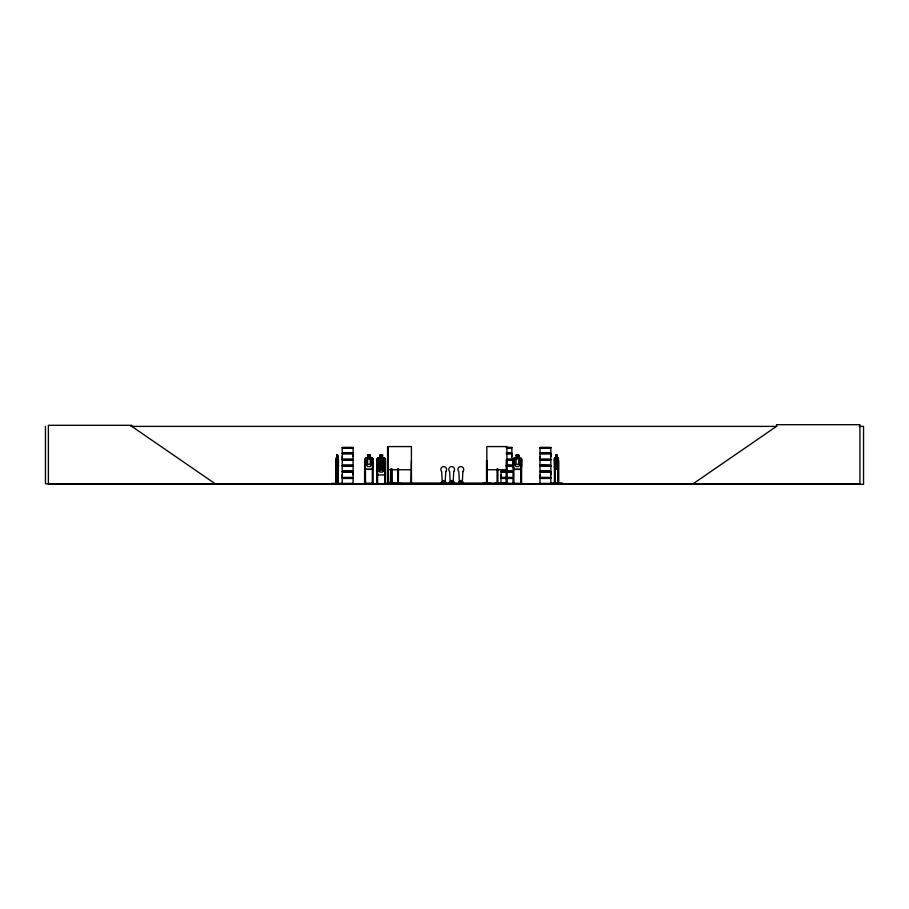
<?xml version="1.0" encoding="UTF-8"?>
<svg xmlns="http://www.w3.org/2000/svg" width="909" height="909" viewBox="0 0 909 909"><rect width="100%" height="100%" fill="white"/><g stroke="black" fill="none" stroke-linecap="round" stroke-linejoin="round"><path stroke-width="1.36" d="M342.238 477.384L342.238 472.055L353.078 472.055L353.067 477.384L342.238 477.384L342.25 474.725M342.238 459.159L342.238 453.841L353.078 453.841L353.067 459.159L342.238 459.159L342.25 456.5M353.067 474.725L353.067 472.055M353.067 456.5L353.067 453.841M511.847 477.384L501.007 477.384L501.018 474.725M511.835 456.5L511.835 453.841L506.427 453.841M540.003 477.384L540.003 472.055L550.843 472.055L550.831 477.384L540.003 477.384L540.014 474.725M540.003 459.159L540.003 453.841L550.843 453.841L550.831 459.159L540.003 459.159L540.014 456.5M550.831 474.725L550.831 472.055M550.831 456.5L550.831 453.841M443.467 481.35L443.637 480.838M460.533 480.918L460.67 480.793M331.535 483.804L353.09 483.599L353.067 478.452L342.238 478.452L342.238 483.588M331.671 483.815L342.42 483.747M451.341 481.191L452.012 481.191L451.58 480.759M461.102 481.35L460.533 481.27M500.961 483.781L501.007 478.452L511.847 478.452M554.785 469.305L557.956 469.305L557.831 457.909M557.865 469.396L558.319 466.567M338.057 464.272L337.659 466.556L336.921 466.556L336.921 458M482.724 483.383L490.53 483.349M550.649 483.338L562.432 483.383L539.969 483.804M558.285 483.747L558.296 468.828M388.166 483.747L388.234 446.58L411.402 446.58L411.436 483.815L411.447 482.974M335.966 483.815L336.375 457.909M460.772 481.361L461.102 480.918M381.303 461.727L381.132 461.068M385.496 466.567L384.518 469.396L377.826 469.396L376.94 466.567M384.45 474.862L385.405 472.101M385.496 472.112L384.518 474.952L377.826 474.952L376.94 472.112M495.416 483.747L498.53 483.702M498.53 483.383L495.428 483.383L510.756 483.747M500.916 483.656L511.847 483.588M557.978 469.396L554.751 469.396L554.342 458.92L554.763 457.909L555.763 457.909M554.376 458.965L554.842 457.909M555.763 455.057L555.808 458L555.047 458.954L555.717 466.556L556.978 466.556L557.649 464.272L556.978 458M376.94 464.476L377.849 463.454L379.792 463.454L379.792 460.602L382.644 460.602M377.042 464.51L377.894 463.556L384.45 463.556M512.994 483.815L513.13 458.92L514.039 457.909L515.982 457.909M441.865 483.133L441.899 481.929L441.035 483.815L441.342 483.133M441.24 483.804L446.183 483.815L445.899 481.929L445.728 483.44L444.74 483.804M445.989 483.77L444.456 483.781L445.899 483.44M449.83 483.133L449.853 481.929L448.955 483.804L449.296 483.133M449.591 483.793L450.432 483.793M450.694 483.793L449.523 483.44M449.614 483.77L453.864 483.44L453.864 481.929L453.375 483.804L452.421 483.781L453 483.793M453.841 481.929L453.625 483.804M459 483.133L458.67 481.929L458.466 483.804M458.693 483.44L459.522 483.793M461.954 483.804L462.533 483.77L461.704 483.804M462.863 483.133L462.215 483.815M462.499 483.815L463.033 481.929L462.67 483.133M463.351 483.793L458.204 483.804M539.969 465.374L550.843 465.647M693.044 483.815L776.491 426.389L776.491 424.696L859.925 424.696L859.925 483.815L45.45 483.815L45.45 426.389M379.894 463.556L378.462 464.499L378.462 469.817L379.894 472.101L382.553 472.101L383.973 469.817L383.973 464.499L382.553 463.556M442.194 483.611L441.558 483.44M459.261 483.815L459.818 483.815M539.946 483.611L540.014 478.452L550.843 478.452L550.843 483.588M130.76 426.389L776.922 426.389M859.289 426.389L863.55 426.389L863.55 484.304L48.382 484.304L48.382 425.298L131.828 425.298L131.828 426.389L215.263 483.815M342.227 447.421L353.09 447.421M506.427 447.41L511.847 447.421M539.991 447.421L550.843 447.421M506.427 447.637L511.847 447.626L511.835 452.773L506.427 452.773M342.25 447.955L353.067 447.955M506.427 447.944L511.835 447.955M540.014 447.955L550.831 447.955M342.159 453.137L353.147 453.137M506.427 453.137L511.915 453.137M539.923 453.137L550.911 453.137M342.159 453.466L353.147 453.466M506.427 453.466L511.915 453.466M539.923 453.466L550.911 453.466M557.103 457.909L557.103 455.057L555.683 455.057L555.717 458M336.83 455.148L337.659 455.148L338.057 458.954L338.103 483.815M367.645 455.148L370.304 455.148L370.304 458L371.724 458.954L371.724 464.272L370.304 466.556L367.645 466.556L366.213 464.272L366.213 458.954L367.645 458L367.543 455.057L370.395 455.057L370.395 457.909L372.236 457.909L373.247 458.909L373.247 466.567L372.27 469.396L365.577 469.396L364.691 466.567L364.691 458.92L365.6 457.909L367.543 457.909M382.553 455.148L379.894 455.148L379.894 458L378.462 458.954L378.462 464.272L379.894 466.556L382.553 466.556L383.973 464.272L383.973 458.954L382.553 458L382.644 455.057L379.792 455.057L379.792 457.909L377.849 457.909L376.94 458.92L376.633 483.338M516.085 455.148L518.744 455.148L518.744 458L520.164 458.954L520.164 464.272L518.744 466.556L516.085 466.556L514.653 464.272L514.653 458.954L516.085 458L515.982 455.057L518.834 455.057L518.834 457.909L520.675 457.909L521.686 458.909L521.686 466.567L520.709 469.396L514.017 469.396L513.13 466.567L513.233 458.965M555.717 455.148L557.058 455.148M337.523 455.625L337.523 456.579M336.262 457.909L336.944 457.909M337.591 457.909L338.455 458.954L338.478 466.567L338.114 469.396L336.25 469.396M382.644 457.909L384.484 457.909L385.496 458.909L385.496 483.815M556.922 457.909L557.967 457.909L558.444 458.909L558.399 483.815M336.273 458L338.193 458M365.645 458L372.201 458L373.156 458.954L373.156 483.815M377.894 458L384.45 458L385.405 458.954M514.085 458L520.641 458M554.785 458L557.956 458M336 458.92L336.262 483.815M558.365 458.909L557.887 457.909M336.921 458.954L337.659 458.954L337.659 464.272L336.921 464.272M556.978 458.954L555.717 458.954L555.717 464.272L556.978 464.272M506.427 459.159L511.847 459.159L511.847 453.841M342.159 459.534L353.147 459.534M506.427 459.534L511.915 459.534M539.923 459.534L550.911 459.534M342.159 459.863L353.147 459.863M506.427 459.863L511.915 459.863M539.923 459.863L550.911 459.863M506.427 460.238L511.847 460.238M336.228 460.658L335.705 483.815M373.156 460.658L372.36 460.658L372.281 483.815M376.894 460.658L377.678 460.658L377.587 483.815M379.894 460.704L382.553 460.704M385.405 460.658L384.621 460.658L384.712 483.815M387.586 460.658L387.882 483.815L387.495 482.974M388.234 460.658L388.677 483.815M411.402 460.658L410.959 483.815M506.915 460.658L506.302 460.658L506.256 483.815M513.085 460.658L513.869 460.658L513.869 483.815M521.596 460.658L520.812 460.658L520.721 483.815M554.399 460.658L555.035 460.658M382.644 463.454L384.496 463.454L385.496 464.465M342.25 465.226L353.067 465.226L353.067 460.238L342.238 460.238L342.238 465.363L353.09 465.374M506.427 465.226L511.835 465.226M540.014 465.226L550.831 465.226L550.843 460.238L540.003 460.238L540.003 465.363L550.843 465.363M506.427 465.374L511.847 465.374M342.227 465.647L353.09 465.647M506.427 465.635L511.847 465.647M506.427 465.863L511.847 465.828M342.25 466.169L353.067 466.169M506.427 466.169L511.835 466.169M540.014 466.169L550.831 466.169M336.273 469.305L338.193 469.305M372.201 469.305L365.645 469.305L364.793 466.556M377.894 469.305L384.45 469.305M514.085 469.305L520.641 469.305M388.234 469.748L411.402 469.748M486.826 469.748L506.915 469.748M501.007 470.987L511.847 470.987M342.159 471.362L353.147 471.362M500.927 471.362L511.915 471.362M539.923 471.362L550.911 471.362M342.159 471.691L353.147 471.691M500.927 471.691L511.915 471.691M539.923 471.691L550.911 471.691M511.847 472.055L501.007 472.055L501.007 477.384M342.159 477.748L353.147 477.748M500.927 477.748L511.915 477.748M539.923 477.748L550.911 477.748M342.159 478.077L353.147 478.077M500.927 478.077L511.915 478.077M539.923 478.077L550.911 478.077M338.409 482.974L337.773 483.815L337.841 460.658L338.239 483.815M364.554 482.974L365.52 482.974M372.281 482.974L373.36 483.758M376.803 482.974L377.769 482.974L377.769 483.815M385.496 482.974L384.53 482.974L384.53 483.815M388.188 482.974L507.813 483.099L507.813 483.815M512.994 482.974L513.96 482.974L513.96 483.815M520.721 482.974L521.8 483.758M554.331 482.974L555.104 482.974M557.956 482.974L558.74 482.974M365.52 483.213L372.281 483.213M400.721 483.383L373.849 483.815M513.96 483.213L521.743 483.383M331.649 483.383L353.067 483.44M501.018 483.44L511.835 483.44M540.014 483.44L562.432 483.383M458.67 483.793L458.545 483.133M377.894 474.862L377.042 472.101L377.042 458.965M554.376 466.556L554.831 469.396M558.66 483.815L558.66 460.658L558.035 460.658L558.035 483.815L557.99 482.974M557.024 455.057L556.922 469.396M555.035 468.828L555.069 483.815M554.808 482.974L554.808 483.815L554.66 460.658M554.422 458.92L554.399 483.815M521.596 458.954L521.596 483.815M513.176 482.974L513.176 483.815M506.915 483.815L506.915 446.58L486.826 446.58L486.94 483.815M506.643 460.658L506.529 483.815M506.12 483.099L506.12 483.815M505.199 482.974L505.199 483.815M505.097 482.974L505.018 483.815M504.893 482.974L504.915 483.815M504.506 482.974L504.484 483.815M504.279 482.974L504.302 483.815M504.2 483.213L504.2 483.815M497.996 482.974L497.996 483.815M497.905 468.828L497.882 483.815M497.7 482.974L497.678 483.815M497.291 482.974L497.28 483.815M497.064 468.828L497.087 483.815M496.984 482.974L496.984 483.815M487.213 482.974L487.213 483.815L487.167 460.658L486.554 460.658L486.508 483.815M486.781 482.974L486.781 483.815M461.522 483.133L461.522 480.6L460.193 480.6L460.193 483.133M452.352 483.133L452.352 480.6L451.023 480.6L451.034 483.133M449.501 481.929L449.376 483.44M444.387 483.133L444.387 480.6L443.058 480.6L443.058 483.133M441.535 481.929L441.41 483.44M398.449 468.828L398.392 483.815M398.29 468.828L398.29 483.815M398.165 482.974L398.165 483.815M397.881 482.974L397.903 483.815M397.619 468.828L397.699 483.815M397.54 482.974L397.54 483.815M391.813 468.828L391.893 483.815M391.665 468.828L391.734 483.815M391.54 482.974L391.54 483.815M391.268 482.974L391.245 483.815M391.143 468.828L391.018 483.815M390.984 468.828L390.915 483.815M390.291 483.099L390.291 483.815M387.586 446.58L387.586 483.815L387.541 482.974M385.314 482.974L385.314 483.815M376.985 482.974L376.985 483.815M372.451 482.974L372.451 483.815M365.52 483.815L365.429 460.658L364.645 460.658L364.554 483.815M365.338 482.974L365.338 483.815M364.736 482.974L364.736 483.815M338.364 482.974L338.364 483.815M337.659 458L337.682 455.057L336.796 455.057L336.83 458M336.887 455.057L336.921 469.396M336.296 483.815L336.296 482.974L335.671 483.815M383.393 483.702L393.211 483.338L383.393 483.815M445.762 471.544L445.16 482.702L442.263 482.702L441.66 471.544A2.897 2.897 0 0 1 441.66 467.442A2.897 2.897 0 0 1 445.762 467.442A2.897 2.897 0 0 1 445.762 471.544M453.727 471.544L453.125 482.702L450.228 482.702L449.625 471.544A2.897 2.897 0 0 1 449.625 467.442A2.897 2.897 0 0 1 453.727 467.442A2.897 2.897 0 0 1 453.727 471.544M462.897 471.544L462.295 482.702L459.397 482.702L458.795 471.544A2.897 2.897 0 0 1 458.795 467.442A2.897 2.897 0 0 1 462.897 467.442A2.897 2.897 0 0 1 462.897 471.544M383.712 471.044L382.803 471.123L381.235 468.374C379.996 472.714 376.735 471.794 380.621 467.749C376.849 464.476 380.212 462.772 381.189 467.101C382.257 463.011 385.666 463.874 381.803 467.771L383.712 471.044M353.09 447.614L342.227 447.637L342.25 452.773L353.078 452.773L353.078 447.637M550.843 447.637L539.991 447.614L540.014 452.773L550.843 452.773L550.843 447.637M369.827 455.625L368.111 455.625L368.111 456.579L369.827 456.579L369.827 455.625M382.075 455.625L380.36 455.625L380.36 456.579L382.075 456.579L382.075 455.625M518.266 455.625L516.551 455.625L516.551 456.579L518.266 456.579L518.266 455.625M556.751 455.625L555.944 455.625L555.944 456.579L556.751 456.579L556.751 455.625M370.304 458.954L367.645 458.954L367.645 464.272L370.304 464.272L370.304 458.954M382.553 458.954L379.894 458.954L379.894 464.272L382.553 464.272L382.553 458.954M518.744 458.954L516.085 458.954L516.085 464.272L518.744 464.272L518.744 458.954M382.075 461.181L380.36 461.181L380.36 462.124L382.075 462.124L382.075 461.181M382.553 464.499L379.894 464.499L379.894 469.817L382.553 469.817L382.553 464.499M353.09 465.84L342.227 465.863L342.25 470.987L353.078 470.987L353.078 465.863M550.843 465.828L539.991 465.828L540.014 470.987L550.843 470.987L550.843 465.863M336.114 466.567L336.341 469.396L336.125 466.556"/></g></svg>
